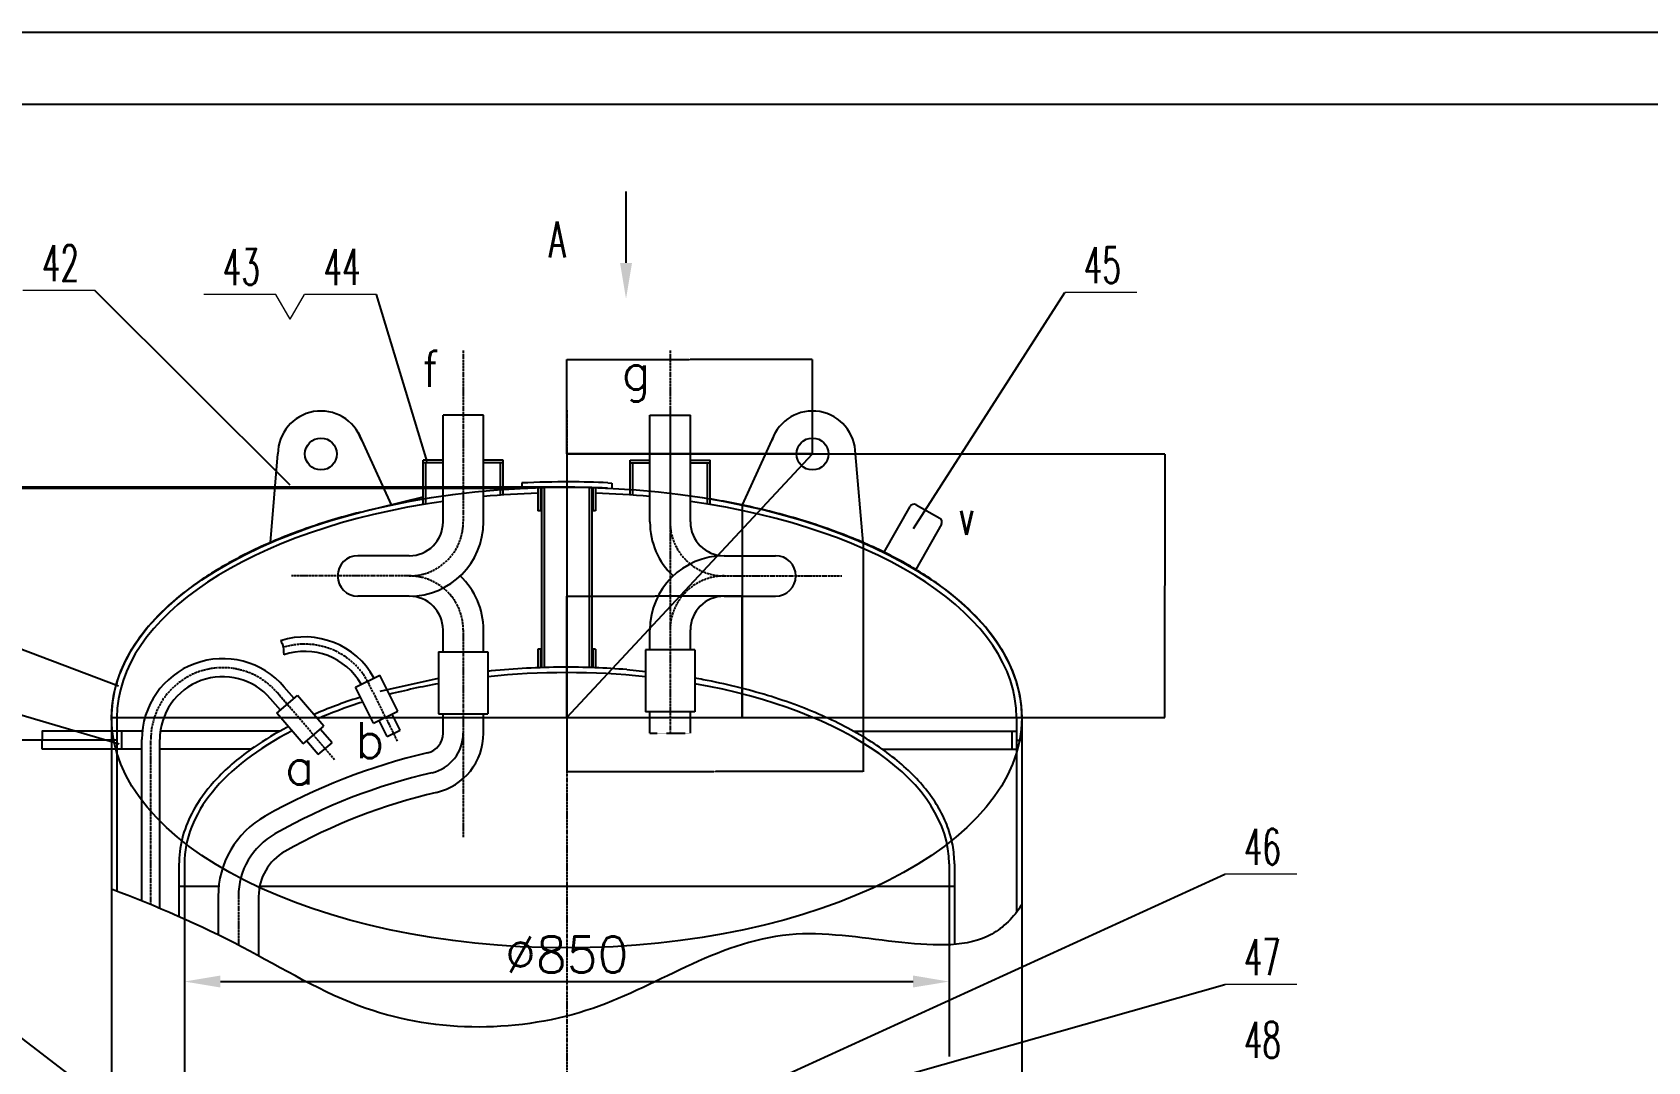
# Model space of a CAD drawing. Header units: inches. Extents: x 0 to 7007, y -4752 to 4752.
# Drawn here: x 952 to 2748, y 3608 to 4752 of the extents above; entities that cross this region are included whole.
import ezdxf

# ---------------------------------------------------------------- set-up
doc = ezdxf.new("R2010")
doc.units = ezdxf.units.IN
doc.header["$MEASUREMENT"] = 0
doc.linetypes.add('DASHED2', pattern=[0.375, 0.25, -0.125])
doc.linetypes.add('DHX', pattern=[3.36, 2.5, -0.4, 0.06, -0.4])
doc.layers.add('jj', color=1, linetype='Continuous')
doc.layers.add('图层4', color=7, linetype='DASHED2')
doc.layers.add('细直线', color=7, linetype='Continuous', lineweight=15)
doc.styles.add('HZ', font='txt.shx', dxfattribs={"width": 0.6, "height": 5, "bigfont": 'hztxt.shx'})
doc.styles.get("Standard").update_dxf_attribs({"font": 'txt', "bigfont": 'gbcbig.shx'})
doc.dimstyles.get("Standard").update_dxf_attribs({"dimtxt": 0.18, "dimasz": 0.18, "dimexe": 0.18, "dimexo": 0.0625, "dimgap": 0.09, "dimtad": 0, "dimtih": 1, "dimtoh": 1, "dimdec": 4, "dimzin": 0, "dimdsep": 46, "dimtxsty": 'Standard', "dimcen": 0.09, "dimadec": 0, "dimazin": 0, "dimtfac": 1, "dimtdec": 4, "dimtofl": 0, "dimtmove": 0, "dimatfit": 3, "dimfxl": 0, "dimtolj": 1, "dimtzin": 0, "dimarcsym": 0})
doc.dimstyles.new('xie大字体ISO-25', dxfattribs={"dimtxt": 40, "dimasz": 40, "dimexe": 20, "dimexo": 0, "dimgap": 10, "dimtad": 1, "dimtxsty": 'Standard', "dimcen": 2.5, "dimadec": 0, "dimazin": 0, "dimtfac": 1, "dimtmove": 0, "dimatfit": 3, "dimfxl": 0, "dimarcsym": 0})

# ---------------------------------------------------------------- blocks, each defined once
blk = doc.blocks.new('*D44')
at = {"color": 0, "lineweight": -2}
for p, q in [((1120.9, 3827.8), (1120.9, 3676.9)), ((1970.9, 3827.8), (1970.9, 3676.9)), ((1160.9, 3696.9), (1930.9, 3696.9))]:
    blk.add_line(p, q, dxfattribs=at)
at = {"color": 0}
for points in [[(1160.9, 3703.6), (1160.9, 3690.3), (1120.9, 3696.9)], [(1930.9, 3703.6), (1930.9, 3690.3), (1970.9, 3696.9)]]:
    blk.add_solid(points, dxfattribs=at)
at = {"layer": 'DEFPOINTS', "color": 0}
for p in [(1120.9, 3827.8), (1970.9, 3827.8), (1970.9, 3696.9)]:
    blk.add_point(p, dxfattribs=at)
at = {"color": 0, "insert": (1545.9, 3726.9), "char_height": 40, "attachment_point": 5}
blk.add_mtext('%%c850', dxfattribs=at)
blk = doc.blocks.new('*D45')
at = {"color": 0, "lineweight": -2}
for p, q in [((1495.9, 4245), (337.9, 4245)), ((357.9, 4205), (357.9, 2276.3)), ((1029.9, 2236.3), (337.9, 2236.3))]:
    blk.add_line(p, q, dxfattribs=at)
at = {"color": 0}
for points in [[(351.3, 4205), (364.6, 4205), (357.9, 4245)], [(351.3, 2276.3), (364.6, 2276.3), (357.9, 2236.3)]]:
    blk.add_solid(points, dxfattribs=at)
at = {"layer": 'DEFPOINTS', "color": 0}
for p in [(1495.9, 4245), (357.9, 2236.3), (1029.9, 2236.3)]:
    blk.add_point(p, dxfattribs=at)
at = {"color": 0, "insert": (327.9, 3240.7), "char_height": 40, "attachment_point": 5, "rotation": 90}
blk.add_mtext('1920', dxfattribs=at)
blk = doc.blocks.new('*D69')
at = {"color": 0, "lineweight": -2}
for p, q in [((1039.9, 3965.3), (459.9, 3965.3)), ((479.9, 3925.3), (479.9, 2867.3)), ((1039.9, 2827.3), (459.9, 2827.3))]:
    blk.add_line(p, q, dxfattribs=at)
at = {"color": 0}
for points in [[(473.2, 3925.3), (486.6, 3925.3), (479.9, 3965.3)], [(473.2, 2867.3), (486.6, 2867.3), (479.9, 2827.3)]]:
    blk.add_solid(points, dxfattribs=at)
at = {"layer": 'DEFPOINTS', "color": 0}
for p in [(1039.9, 3965.3), (479.9, 2827.3), (1039.9, 2827.3)]:
    blk.add_point(p, dxfattribs=at)
at = {"color": 0, "insert": (449.9, 3396.3), "char_height": 40, "attachment_point": 5, "rotation": 90}
blk.add_mtext('1058', dxfattribs=at)
blk = doc.blocks.new('*D147')
at = {"layer": 'DEFPOINTS', "color": 0}
for p in [(1545.9, 4283.3), (1545.9, 3990.3), (2210.6, 3990.3)]:
    blk.add_point(p, dxfattribs=at)
at = {"layer": 'jj', "color": 0, "lineweight": -2}
for p, q in [((1545.9, 4283.3), (2210.7, 4283.3)), ((2210.6, 4283.1), (2210.6, 4137)), ((2210.6, 3990.5), (2210.6, 4136.6)), ((1545.9, 3990.3), (2210.7, 3990.3))]:
    blk.add_line(p, q, dxfattribs=at)
at = {"layer": 'jj', "color": 0}
for points in [[(2210.5, 4283.1), (2210.6, 4283.1), (2210.6, 4283.3)], [(2210.5, 3990.5), (2210.6, 3990.5), (2210.6, 3990.3)]]:
    blk.add_solid(points, dxfattribs=at)
at = {"layer": 'jj', "color": 0, "insert": (2210.6, 4136.8), "char_height": 0.18, "attachment_point": 5}
blk.add_mtext('\\A1;293.0095', dxfattribs=at)
blk = doc.blocks.new('*D148')
at = {"layer": 'DEFPOINTS', "color": 0}
for p in [(1819.1, 4388.2), (1545.9, 4283.3), (1819.1, 4283.3)]:
    blk.add_point(p, dxfattribs=at)
at = {"layer": 'jj', "color": 0, "lineweight": -2}
for p, q in [((1545.9, 4283.4), (1545.9, 4388.4)), ((1546.1, 4388.2), (1681.8, 4388.2)), ((1818.9, 4388.2), (1683.2, 4388.2)), ((1819.1, 4283.4), (1819.1, 4388.4))]:
    blk.add_line(p, q, dxfattribs=at)
at = {"layer": 'jj', "color": 0}
for points in [[(1546.1, 4388.2), (1546.1, 4388.2), (1545.9, 4388.2)], [(1818.9, 4388.2), (1818.9, 4388.2), (1819.1, 4388.2)]]:
    blk.add_solid(points, dxfattribs=at)
at = {"layer": 'jj', "color": 0, "insert": (1682.5, 4388.2), "char_height": 0.18, "attachment_point": 5}
blk.add_mtext('\\A1;273.1849', dxfattribs=at)
blk = doc.blocks.new('*D153')
at = {"layer": 'DEFPOINTS', "color": 0}
for p in [(1740.9, 4125.1), (1545.9, 3990.3), (1740.9, 3990.3)]:
    blk.add_point(p, dxfattribs=at)
at = {"layer": 'jj', "color": 0, "lineweight": -2}
for p, q in [((1545.9, 3990.4), (1545.9, 4125.3)), ((1546, 4125.1), (1642.7, 4125.1)), ((1740.7, 4125.1), (1644, 4125.1)), ((1740.9, 3990.4), (1740.9, 4125.3))]:
    blk.add_line(p, q, dxfattribs=at)
at = {"layer": 'jj', "color": 0}
for points in [[(1546, 4125.1), (1546, 4125.1), (1545.9, 4125.1)], [(1740.7, 4125.1), (1740.7, 4125.1), (1740.9, 4125.1)]]:
    blk.add_solid(points, dxfattribs=at)
at = {"layer": 'jj', "color": 0, "insert": (1643.4, 4125.1), "char_height": 0.18, "attachment_point": 5}
blk.add_mtext('\\A1;195.0000', dxfattribs=at)
blk = doc.blocks.new('*D154')
at = {"layer": 'DEFPOINTS', "color": 0}
for p in [(1545.9, 3990.3), (1875.3, 3990.3), (1545.9, 3930.2)]:
    blk.add_point(p, dxfattribs=at)
at = {"layer": 'jj', "color": 0, "lineweight": -2}
for p, q in [((1545.9, 3990.2), (1545.9, 3930)), ((1875.3, 3990.2), (1875.3, 3930)), ((1546.1, 3930.2), (1709.9, 3930.2)), ((1875.1, 3930.2), (1711.3, 3930.2))]:
    blk.add_line(p, q, dxfattribs=at)
at = {"layer": 'jj', "color": 0}
for points in [[(1546.1, 3930.2), (1546.1, 3930.2), (1545.9, 3930.2)], [(1875.1, 3930.2), (1875.1, 3930.2), (1875.3, 3930.2)]]:
    blk.add_solid(points, dxfattribs=at)
at = {"layer": 'jj', "color": 0, "insert": (1710.6, 3930.2), "char_height": 0.18, "attachment_point": 5}
blk.add_mtext('\\A1;329.3829', dxfattribs=at)
blk = doc.blocks.new('*D158')
at = {"layer": 'DEFPOINTS', "color": 0}
for p in [(1545.9, 4246.3), (399.4, 2546.3), (1545.9, 2546.3)]:
    blk.add_point(p, dxfattribs=at)
at = {"layer": 'jj', "color": 0, "lineweight": -2}
for p, q in [((1545.8, 4246.3), (399.2, 4246.3)), ((399.4, 4246.1), (399.4, 3396.5)), ((399.4, 2546.5), (399.4, 3396.1)), ((1545.8, 2546.3), (399.2, 2546.3))]:
    blk.add_line(p, q, dxfattribs=at)
at = {"layer": 'jj', "color": 0}
for points in [[(399.4, 4246.1), (399.4, 4246.1), (399.4, 4246.3)], [(399.4, 2546.5), (399.4, 2546.5), (399.4, 2546.3)]]:
    blk.add_solid(points, dxfattribs=at)
at = {"layer": 'jj', "color": 0, "insert": (399.4, 3396.3), "char_height": 0.18, "attachment_point": 5}
blk.add_mtext('\\A1;1699.9998', dxfattribs=at)
blk = doc.blocks.new('*D159')
at = {"layer": 'DEFPOINTS', "color": 0}
for p in [(1045.9, 3975.3), (962.6, 3955.3), (1045.9, 3955.3)]:
    blk.add_point(p, dxfattribs=at)
at = {"layer": 'jj', "color": 0, "lineweight": -2}
for p, q in [((1045.8, 3975.3), (962.5, 3975.3)), ((962.6, 3975.1), (962.6, 3965.5)), ((1045.8, 3955.3), (962.5, 3955.3)), ((962.6, 3955.5), (962.6, 3965.1))]:
    blk.add_line(p, q, dxfattribs=at)
at = {"layer": 'jj', "color": 0}
for points in [[(962.6, 3975.1), (962.7, 3975.1), (962.6, 3975.3)], [(962.6, 3955.5), (962.7, 3955.5), (962.6, 3955.3)]]:
    blk.add_solid(points, dxfattribs=at)
at = {"layer": 'jj', "color": 0, "insert": (962.6, 3965.3), "char_height": 0.18, "attachment_point": 5}
blk.add_mtext('\\A1;20.0000', dxfattribs=at)

msp = doc.modelspace()

# ---------------------------------------------------------------- linework, layer by layer
at = {"color": 0}
for p, q in [((0.00001, 4752), (6720.00001, 4752)), ((200.00001, 4672), (6640.00001, 4672)), ((1238.55258, 4248.52036), (1021.39341, 4465.10017)), ((1390.76155, 4274.98302), (1334.39622, 4460.71054)), ((1931.47717, 4200.42369), (2099.525, 4462.7448)), ((1453.35114, 4326.4286), (1408.35114, 4326.4286)), ((1408.35114, 4207.72935), (1408.35114, 4326.4286)), ((1453.35114, 4207.72935), (1453.35114, 4326.4286)), ((1638.35113, 4326.42861), (1683.35113, 4326.42862)), ((1638.35114, 4207.72936), (1638.35113, 4326.42861)), ((1683.35114, 4207.72937), (1683.35113, 4326.42862)), ((1314.01889, 4307.01786), (1350.85114, 4226.62729)), ((1777.68339, 4307.01786), (1740.85114, 4226.62729)), ((1216.40577, 4184.89483), (1224.87861, 4283.30123)), ((1386.35114, 4227.23036), (1386.35114, 4276.4286)), ((1408.35114, 4276.4286), (1386.35114, 4276.4286)), ((1475.35114, 4276.4286), (1453.35114, 4276.4286)), ((1475.35114, 4237.79408), (1475.35114, 4276.4286)), ((1616.35114, 4237.79409), (1616.35113, 4276.42861)), ((1616.35113, 4276.42861), (1638.35113, 4276.42861)), ((1683.35113, 4276.42862), (1705.35113, 4276.42862)), ((1705.35114, 4227.23039), (1705.35113, 4276.42862)), ((1875.29651, 4184.89483), (1866.82367, 4283.30123)), ((1408.35114, 4273.4286), (1386.35114, 4273.4286)), ((1389.35114, 4227.23036), (1389.35114, 4273.4286)), ((1475.35114, 4273.4286), (1453.35114, 4273.4286)), ((1472.35114, 4237.79408), (1472.35114, 4273.4286)), ((1616.35114, 4273.42861), (1638.35114, 4273.42861)), ((1619.35114, 4237.7941), (1619.35114, 4273.42861)), ((1683.35114, 4273.42862), (1705.35114, 4273.42862)), ((1702.35114, 4227.23039), (1702.35114, 4273.42862)), ((1495.85114, 4251.05317), (1495.85114, 4245.04606)), ((1513.85114, 4245.78214), (1513.85114, 4220.29169)), ((1516.85114, 4245.78214), (1516.85114, 4220.29169)), ((1517.85114, 4245.9016), (1517.85114, 4045.83282)), ((1520.85114, 4245.9016), (1520.85114, 4045.83282)), ((1570.85114, 4245.9017), (1570.85114, 4045.83265)), ((1573.85114, 4245.9017), (1573.85114, 4045.83265)), ((1574.85114, 4245.78217), (1574.85114, 4220.29169)), ((1577.85114, 4245.78217), (1577.85114, 4220.29169)), ((1591.35168, 4245.26043), (1616.35114, 4243.77327)), ((1591.70798, 4251.24985), (1595.85114, 4251.00338)), ((1595.85114, 4251.00338), (1595.85114, 4244.99277)), ((1316.93579, 4218.74559), (1386.35114, 4235.49444)), ((1517.85114, 4220.29169), (1513.85114, 4220.29169)), ((1577.85114, 4220.29169), (1573.85114, 4220.29169)), ((1898.79341, 4174.06688), (1927.55142, 4224.93158)), ((1934.36476, 4226.82326), (1960.4798, 4212.05827)), ((1962.37147, 4205.24493), (1933.9352, 4154.9493)), ((1047.62562, 4025.251), (652.06608, 4174.6291)), ((1370.85114, 4170.22935), (1313.66134, 4170.22935)), ((1720.85115, 4170.22937), (1778.04095, 4170.22938)), ((1370.85114, 4125.22935), (1313.66134, 4125.22935)), ((1720.85116, 4125.22937), (1778.04095, 4125.22938)), ((1048.39417, 3960.75246), (652.06608, 4078.15688)), ((1408.35114, 4063.39197), (1408.35114, 4087.72935)), ((1453.35114, 4063.39197), (1453.35114, 4087.72935)), ((1638.35116, 4065.74781), (1638.35116, 4087.72936)), ((1683.35116, 4065.74781), (1683.35116, 4087.72937)), ((1403.35114, 4063.39197), (1403.35114, 3994.50564)), ((1403.35114, 4063.39197), (1458.35114, 4063.39197)), ((1458.35114, 4063.39197), (1458.35114, 3994.50564)), ((1513.85114, 4066.29165), (1513.85114, 4045.6922)), ((1517.85114, 4066.29165), (1513.85114, 4066.29165)), ((1516.85114, 4066.29165), (1516.85114, 4045.6922)), ((1577.85114, 4066.29165), (1573.85114, 4066.29165)), ((1574.85114, 4066.29165), (1574.85114, 4045.69209)), ((1577.85114, 4066.29165), (1577.85114, 4045.69209)), ((1688.35117, 4065.74781), (1633.35117, 4065.7478)), ((1633.35117, 4065.7478), (1633.35118, 3996.86147)), ((1688.35117, 4065.74781), (1688.35118, 3996.86148)), ((1612.85168, 4043.65331), (1633.35117, 4041.59779)), ((1242.72532, 4011.59403), (1231.93045, 4024.23131)), ((1311.09538, 4024.23251), (1337.96465, 4037.57577)), ((1331.11026, 3983.92861), (1311.09538, 4024.23251)), ((1357.97953, 3997.27186), (1337.96465, 4037.57577)), ((1338.43579, 4019.49388), (1403.35114, 4033.98346)), ((1227.51816, 3998.60395), (1216.72329, 4011.24123)), ((1223.71637, 3995.35643), (1246.52711, 4014.84155)), ((1275.7548, 3980.62543), (1246.52711, 4014.84155)), ((1039.85114, 3990.29169), (1039.85114, 2802.29153)), ((1045.85114, 3990.29169), (1045.85114, 3797.30512)), ((1252.94405, 3961.14031), (1223.71637, 3995.35643)), ((1331.11026, 3983.92861), (1357.97953, 3997.27186)), ((1346.27526, 3969.12919), (1337.37976, 3987.04203)), ((1360.60554, 3976.24559), (1351.71003, 3994.15844)), ((1403.35114, 3994.50564), (1458.35114, 3994.50564)), ((1408.3511, 3972.8956), (1408.35111, 3994.50564)), ((1408.35114, 3972.89544), (1408.35114, 3994.50564)), ((1453.3511, 3972.8956), (1453.35114, 3994.50564)), ((1453.3511, 3972.8956), (1453.35111, 3994.50564)), ((1688.35118, 3996.86148), (1633.35118, 3996.86147)), ((1638.35118, 3972.8956), (1638.35117, 3996.86147)), ((1683.35118, 3972.8956), (1683.35117, 3996.86148)), ((2045.85114, 3990.29169), (2045.85114, 3773.98056)), ((2051.85114, 3990.29169), (2051.85114, 2802.29153)), ((1074.00269, 3975.29169), (1045.85114, 3975.29169)), ((1050.85114, 3975.29169), (1050.85114, 3955.29169)), ((1227.21876, 3975.29169), (1094.14802, 3975.29169)), ((1252.94405, 3961.14031), (1275.7548, 3980.62543)), ((1284.94309, 3962.17075), (1271.95301, 3977.37791)), ((1346.27526, 3969.12919), (1360.60554, 3976.24559)), ((1864.48355, 3975.29165), (2045.85116, 3975.29163)), ((2040.85114, 3975.29163), (2040.85114, 3955.29163)), ((1045.85114, 3965.29169), (1039.85114, 3965.29169)), ((1073.49822, 3955.29169), (1045.85114, 3955.29169)), ((1073.49822, 3786.38682), (1073.49822, 3965.77595)), ((1093.49822, 3778.1261), (1093.49822, 3965.77595)), ((1195.25462, 3955.29169), (1093.49822, 3955.29169)), ((1269.73593, 3949.18067), (1256.74584, 3964.38783)), ((1269.73593, 3949.18067), (1284.94309, 3962.17075)), ((1896.44768, 3955.29164), (2045.85116, 3955.29163)), ((2045.85116, 3965.29163), (2051.85116, 3965.29162)), ((2045.85116, 3965.29163), (2051.85114, 3965.29162)), ((1042.78968, 3555.22427), (652.06608, 3854.15017)), ((1114.85114, 3827.79169), (1114.85114, 3768.92116)), ((1120.85114, 3827.79169), (1120.85114, 2970.79108)), ((1970.85114, 3827.79169), (1970.85114, 3613.54165)), ((1976.85114, 3827.79169), (1976.85114, 3738.18005)), ((1643.23046, 3526.52013), (2277.5134, 3816.27222)), ((1114.85114, 3802.79169), (1158.98165, 3802.79169)), ((1158.35114, 3791.44015), (1158.35114, 3748.72489)), ((1203.35114, 3791.44015), (1203.35114, 3725.40659)), ((1204.48277, 3802.79169), (1932.72063, 3802.79169)), ((1932.72063, 3802.79169), (1976.85114, 3802.79169)), ((1492.49859, 3471.1945), (2277.5134, 3693.73015))]:
    msp.add_line(p, q, dxfattribs=at)
msp.add_line((1611.82542, 4495.75805), (1611.82542, 4574.97837))
at = {"linetype": 'DHX'}
for p, q in [((1430.85114, 4398.20484), (1430.85114, 4207.72935)), ((1660.85112, 4398.20486), (1660.85114, 4207.72936)), ((1545.85114, 4331.87985), (1545.85114, 2336.29153)), ((1660.85113, 4331.87986), (1660.85118, 3972.8956)), ((1370.85114, 4147.72935), (1239.91884, 4147.72935)), ((1720.85115, 4147.72937), (1851.78346, 4147.72939)), ((1430.85114, 4087.72935), (1430.85114, 3857.13349)), ((1357.89115, 3964.18038), (1326.20771, 4027.52577)), ((1287.86517, 3943.35358), (1224.32687, 4017.73627)), ((1083.49822, 3782.29749), (1083.49822, 3965.77595)), ((1180.85114, 3791.44015), (1180.85114, 3737.39204))]:
    msp.add_line(p, q, dxfattribs=at)
at = {"color": 0}
for centre in [(1272.60377, 4283.30123), (1819.09851, 4283.30123)]:
    msp.add_circle(centre, 17.72516, dxfattribs=at)
for centre, radius, start, end in [((1272.60377, 4283.30123), 47.72516, 19.43342711, 180), ((1819.09851, 4283.30123), 47.72516, 0, 160.56657289), ((1931.90393, 4222.47075), 5, 60.51693763, 150.51693763), ((1370.85114, 4207.72935), 82.5, 270, 0), ((1370.85114, 4207.72935), 37.5, 270, 0), ((1720.85114, 4207.72937), 82.5, 180.00000801, 226.65824978), ((1720.85114, 4207.72937), 37.5, 180.00000801, 270.00000801), ((1958.01897, 4207.70576), 5, 330.51693763, 60.51693763), ((1313.66134, 4147.72935), 22.5, 90, 270), ((1720.85116, 4087.72937), 82.5, 90.00000801, 180.00000801), ((1778.04095, 4147.72938), 22.5, 270.00000801, 90.00000801), ((1370.85114, 4087.72935), 82.5, 0, 46.65824177), ((1370.85114, 4087.72935), 37.5, 0, 90), ((1720.85116, 4087.72937), 37.5, 90.00000801, 180.00000801), ((1254.55633, 3991.94376), 88, 28.86561531, 107.7419653), ((1254.55633, 3991.94376), 72, 29.41199482, 108.85284125), ((1163.49822, 3965.77595), 90, 40.5042226, 180), ((1163.49822, 3965.77595), 70, 40.5042226, 180), ((1385.8511, 3972.89561), 22.5, 283.1175957, 359.99999199), ((1385.8511, 3972.89561), 45, 283.1175957, 359.99999199), ((1385.8511, 3972.89561), 67.5, 283.1175957, 359.99999199), ((1545.85114, 3286.29165), 682.5, 103.1175957, 119.43128002), ((1545.85114, 3286.29165), 660, 103.1175957, 119.43128002), ((1545.85114, 3286.29165), 637.5, 103.1175957, 119.43128002), ((1260.85114, 3791.44015), 102.5, 119.43128002, 180), ((1260.85114, 3791.44015), 80, 119.43128002, 180), ((1260.85114, 3791.44015), 57.5, 119.43128002, 180)]:
    msp.add_arc(centre, radius, start, end, dxfattribs=at)
at = {"linetype": 'DHX'}
for centre, radius, start, end in [((1370.85114, 4207.72935), 60, 270, 0), ((1720.85114, 4207.72937), 60, 180.00000801, 270.00000801), ((1370.85114, 4087.72935), 60, 0, 90), ((1720.85116, 4087.72937), 60, 90.00000801, 180.00000801), ((1254.55633, 3991.94376), 80, 26.40895433, 107.35751155), ((1163.49822, 3965.77595), 80, 40.5042226, 180)]:
    msp.add_arc(centre, radius, start, end, dxfattribs=at)
at = {"color": 0}
for centre, major_axis, start_param, end_param in [((1545.85114, 3990.29169), (-500, 0), 4.7764327518, 4.8984608427), ((1545.85114, 3990.29169), (-500, 0), 4.5263171168, 4.648345209), ((1545.85114, 3990.29169), (-500, 0), 4.9909786828, 6.2831853072), ((1545.85114, 3990.29169), (-500, 0), 3.1415926536, 4.4337992752), ((1545.85114, 3827.79169), (-425, 0), 4.5050236201, 4.9197542719), ((1545.85114, 3827.79169), (-425, 0), 5.0543063823, 5.1948654937), ((1545.85114, 3827.79169), (-425, 0), 3.1415926536, 4.3704715043), ((1545.85114, 3827.79169), (-425, 0), 5.2744511096, 5.4227803183), ((1545.85114, 3827.79169), (-425, 0), 5.5137708292, 6.2831853072)]:
    msp.add_ellipse(centre, major_axis=major_axis, ratio=0.5, start_param=start_param, end_param=end_param, dxfattribs=at)
for points, knots in [([(1591.35168, 4245.26043), (1583.48739, 4245.61764), (1575.60653, 4245.88229), (1545.14371, 4246.54506), (1522.50449, 4246.27454), (1491.76355, 4244.86768), (1483.54325, 4244.38885), (1475.35114, 4243.80901)], [4.6218084254, 4.6218084254, 4.6218084254, 4.6218084254, 4.66890325221, 4.66890325221, 4.80366482922, 4.80366482922, 4.85300485362, 4.85300485362, 4.85300485362, 4.85300485362]), ([(1591.62392, 4251.25425), (1577.54787, 4251.89361), (1563.41947, 4252.23786), (1531.44915, 4252.34613), (1513.60477, 4251.93439), (1495.85114, 4251.05317)], [4.6218084254, 4.6218084254, 4.6218084254, 4.6218084254, 4.70559799556, 4.70559799556, 4.81136036971, 4.81136036971, 4.81136036971, 4.81136036971]), ([(2051.85114, 3990.29169), (2051.85114, 3998.13836), (2051.14511, 4005.98484), (2048.33343, 4021.58971), (2046.22802, 4029.34787), (2039.25736, 4048.53449), (2033.53832, 4059.85771), (2019.18765, 4081.91882), (2010.5565, 4092.65778), (1990.57134, 4113.38537), (1979.21708, 4123.3745), (1954.00055, 4142.45275), (1940.13809, 4151.54189), (1910.15387, 4168.6788), (1894.03211, 4176.72644), (1859.81507, 4191.65005), (1841.7199, 4198.52588), (1803.87684, 4210.99126), (1784.12914, 4216.58069), (1744.78211, 4226.03004), (1725.27218, 4229.98458), (1705.35114, 4233.31415)], [3.1415926536, 3.1415926536, 3.1415926536, 3.1415926536, 3.2314400678, 3.2314400678, 3.3212874821, 3.3212874821, 3.4560490591, 3.4560490591, 3.5908106361, 3.5908106361, 3.7255722131, 3.7255722131, 3.8603337902, 3.8603337902, 3.9950953672, 3.9950953672, 4.1298569442, 4.1298569442, 4.2646185212, 4.2646185212, 4.3898012408, 4.3898012408, 4.3898012408, 4.3898012408]), ([(1316.93579, 4218.74559), (1313.44413, 4217.85393), (1309.97296, 4216.94181), (1286.60821, 4210.62688), (1267.4078, 4204.5693), (1230.77689, 4191.20619), (1213.34656, 4183.90079), (1180.56478, 4168.16267), (1165.21342, 4159.73011), (1136.86254, 4141.87248), (1123.86295, 4132.44753), (1100.452, 4112.75001), (1090.04038, 4102.4773), (1072.0099, 4081.23885), (1064.39092, 4070.27236), (1052.12581, 4047.82297), (1047.48071, 4036.33906), (1041.37519, 4013.32978), (1039.85114, 4001.81136), (1039.85114, 3990.29169)], [5.1846057553, 5.1846057553, 5.1846057553, 5.1846057553, 5.2079495603, 5.2079495603, 5.3427111373, 5.3427111373, 5.4774727143, 5.4774727143, 5.6122342913, 5.6122342913, 5.7469958683, 5.7469958683, 5.8817574453, 5.8817574453, 6.0165190223, 6.0165190223, 6.1512805993, 6.1512805993, 6.2831853072, 6.2831853072, 6.2831853072, 6.2831853072]), ([(1227.74002, 4075.75835), (1228.64333, 4074.48226), (1231.01652, 4069.99249), (1231.15653, 4064.03324), (1231.29035, 4060.08108)], [18.9145551355, 18.9145551355, 18.9145551355, 18.9145551355, 23.7744813092, 34.6372625299, 34.6372625299, 34.6372625299, 34.6372625299]), ([(1612.85168, 4043.65331), (1589.15027, 4045.53105), (1565.13787, 4046.41061), (1514.55326, 4046.1326), (1487.98705, 4044.74368), (1460.71614, 4042.01643), (1459.53312, 4041.89551), (1458.35114, 4041.77209)], [4.55520945358, 4.55520945358, 4.55520945358, 4.55520945358, 4.72338040831, 4.72338040831, 4.90979554142, 4.90979554142, 4.91825634328, 4.91825634328, 4.91825634328, 4.91825634328]), ([(1976.85114, 3827.79169), (1976.85114, 3834.69835), (1976.21264, 3841.60479), (1973.67152, 3855.3321), (1971.7692, 3862.15269), (1966.73501, 3875.63376), (1963.60344, 3882.29426), (1952.36025, 3902.07598), (1942.42548, 3914.8564), (1918.16216, 3939.14101), (1903.83235, 3950.64758), (1871.28615, 3972.0666), (1853.06915, 3981.97874), (1813.36319, 3999.91316), (1791.87463, 4007.93476), (1746.35036, 4021.83572), (1722.31549, 4027.71458), (1694.4058, 4032.99654), (1691.38441, 4033.54892), (1688.35117, 4034.08417)], [3.1415926536, 3.1415926536, 3.1415926536, 3.1415926536, 3.2338865946, 3.2338865946, 3.3261805356, 3.3261805356, 3.4184744766, 3.4184744766, 3.6048896097, 3.6048896097, 3.7913047428, 3.7913047428, 3.9777198759, 3.9777198759, 4.164135009, 4.164135009, 4.3505501421, 4.3505501421, 4.3730744949, 4.3730744949, 4.3730744949, 4.3730744949]), ([(1316.6539, 4013.03934), (1315.96496, 4012.8212), (1315.27724, 4012.60207), (1297.07456, 4006.76535), (1280.36072, 4000.50529), (1264.61818, 3993.66279)], [5.27692740151, 5.27692740151, 5.27692740151, 5.27692740151, 5.28262580762, 5.28262580762, 5.42802491536, 5.42802491536, 5.42802491536, 5.42802491536]), ([(1236.565, 3980.31485), (1222.8709, 3973.18556), (1210.13138, 3965.5724), (1182.65554, 3946.64032), (1168.81943, 3934.96649), (1147.4956, 3912.39619), (1139.33857, 3901.68364), (1127.53142, 3881.56091), (1123.34065, 3872.2536), (1117.36416, 3853.36675), (1115.58006, 3843.78748), (1114.91178, 3832.05185), (1114.85114, 3829.92177), (1114.85114, 3827.79169)], [5.51794289326, 5.51794289326, 5.51794289326, 5.51794289326, 5.65545607383, 5.65545607383, 5.84187120693, 5.84187120693, 5.99781425917, 5.99781425917, 6.12626762061, 6.12626762061, 6.25472098205, 6.25472098205, 6.28318530718, 6.28318530718, 6.28318530718, 6.28318530718]), ([(2051.85114, 3782.50462), (2042.6026, 3768.23088), (1988.6098, 3712.07308), (1777.13429, 3790.78384), (1582.41743, 3639.84053), (1346.10757, 3639.19963), (1185.0613, 3739.71675), (1089.3479, 3780.71635), (1039.85114, 3799.60625)], [137.0228770189, 137.0228770189, 137.0228770189, 137.0228770189, 192.3557865209, 409.6249464186, 650.4193783661, 902.3747177459, 1056.1637704652, 1215.0123230231, 1215.0123230231, 1215.0123230231, 1215.0123230231])]:
    msp.add_open_spline(points, degree=3, knots=knots, dxfattribs=at)
msp.add_solid([(1618.49209, 4495.75805), (1605.15876, 4495.75805), (1611.82542, 4455.75805)])
at = {"layer": 'jj'}
for p, q in [((1545.85114, 3990.29169), (1819.09851, 4283.30123)), ((1819.09851, 4283.30123), (1545.85114, 4283.30123)), ((1545.85114, 4283.30123), (1545.85114, 3990.29169)), ((1740.85114, 4226.62729), (1740.85114, 3990.29169)), ((1875.29651, 4184.89483), (1875.29651, 3990.29169)), ((1039.85114, 3990.29169), (2051.85114, 3990.29169))]:
    msp.add_line(p, q, dxfattribs=at)
msp.add_ellipse((1545.85114, 3990.29169), major_axis=(-506, 0), ratio=0.5059285408, dxfattribs=at)
at = {"layer": '图层4', "color": 0}
msp.add_line((1638.35118, 3972.8956), (1683.35118, 3972.8956), dxfattribs=at)
at = {"layer": '细直线'}
for p, q in [((1021.39341, 4465.10017), (941.39341, 4465.10017)), ((1222.39622, 4460.71054), (1142.39622, 4460.71054)), ((1238.39622, 4432.99773), (1222.39622, 4460.71054)), ((1238.39622, 4432.99773), (1254.39622, 4460.71054)), ((1334.39622, 4460.71054), (1254.39622, 4460.71054)), ((2179.525, 4462.7448), (2099.525, 4462.7448)), ((2357.5134, 3816.27222), (2277.5134, 3816.27222)), ((2357.5134, 3693.73015), (2277.5134, 3693.73015))]:
    msp.add_line(p, q, dxfattribs=at)

# ---------------------------------------------------------------- texts
at = {"style": 'HZ', "width": 0.6}
for s, p in [('A', (1526.23778, 4501.67032)), ('42', (962.70376, 4475.24775)), ('43', (1163.70657, 4470.85812)), ('44', (1275.70657, 4470.85812)), ('45', (2120.83535, 4472.89238)), ('46', (2298.82375, 3826.4198)), ('47', (2298.82375, 3703.87773)), ('48', (2298.82375, 3611.85916))]:
    msp.add_text(s, height=40, rotation=0.6, dxfattribs=at).set_placement(p)
at = {"color": 0, "width": 0.6}
msp.add_text('v', height=40, dxfattribs=at).set_placement((1982.17974, 4193.55795))
at = {"color": 0, "char_height": 40, "attachment_point": 1}
for s, insert, width in [('f', (1384.58701, 4398.01286), 6844.7305244), ('g', (1606.72137, 4394.95167), 6844.7305244), ('b', (1310.86062, 3985.34619), 6879.6685144), ('a', (1232.67935, 3955.87897), 6844.7305244)]:
    msp.add_mtext(s, dxfattribs=dict(at, insert=insert, width=width))

# ---------------------------------------------------------------- dimensions: what is measured, and where the dimension line sits
at = {"color": 0}
for base, p1, p2, text, picture, middle in [((357.92559, 2236.29153), (1495.85114, 4245.04606), (1029.85114, 2236.29153), '1920', '*D45', (327.92559, 3240.66879)), ((479.90172, 2827.29153), (1039.85114, 3965.29169), (1039.85114, 2827.29153), '1058', '*D69', (449.90172, 3396.29161))]:
    dim = msp.add_linear_dim(base=base, p1=p1, p2=p2, angle=90, text=text, dimstyle='xie大字体ISO-25', dxfattribs=at)
    dim.commit()
    dim.dimension.update_dxf_attribs({"geometry": picture, "text_midpoint": middle})
dim = msp.add_linear_dim(base=(1970.85114, 3696.93357), p1=(1120.85114, 3827.79169), p2=(1970.85114, 3827.79169), text='%%c850', dimstyle='xie大字体ISO-25', dxfattribs=at)
dim.commit()
dim.dimension.update_dxf_attribs({"geometry": '*D44', "text_midpoint": (1545.85114, 3726.93357)})
at = {"layer": 'jj'}
for base, p1, p2, picture, middle in [((1819.09851, 4388.20333), (1545.91364, 4283.30123), (1819.09851, 4283.30123), '*D148', (1682.50608, 4388.20333)), ((1740.85114, 4125.09964), (1545.85114, 3990.29169), (1740.85114, 3990.29169), '*D153', (1643.35114, 4125.09964)), ((1545.91364, 3930.18183), (1875.29651, 3990.29169), (1545.91364, 3990.29169), '*D154', (1710.60508, 3930.18183))]:
    dim = msp.add_linear_dim(base=base, p1=p1, p2=p2, dimstyle='Standard', dxfattribs=at)
    dim.commit()
    dim.dimension.update_dxf_attribs({"geometry": picture, "text_midpoint": middle})
for base, p1, p2, picture, middle in [((2210.56006, 3990.29169), (1545.85114, 4283.30123), (1545.85114, 3990.29169), '*D147', (2210.56006, 4136.79646)), ((399.40823, 2546.29169), (1545.85114, 4246.29153), (1545.85114, 2546.29169), '*D158', (399.40823, 3396.29161)), ((962.64871, 3955.29169), (1045.85114, 3975.29169), (1045.85114, 3955.29169), '*D159', (962.64871, 3965.29169))]:
    dim = msp.add_linear_dim(base=base, p1=p1, p2=p2, angle=90, dimstyle='Standard', dxfattribs=at)
    dim.commit()
    dim.dimension.update_dxf_attribs({"geometry": picture, "text_midpoint": middle})

doc.saveas('drawing.dxf')
